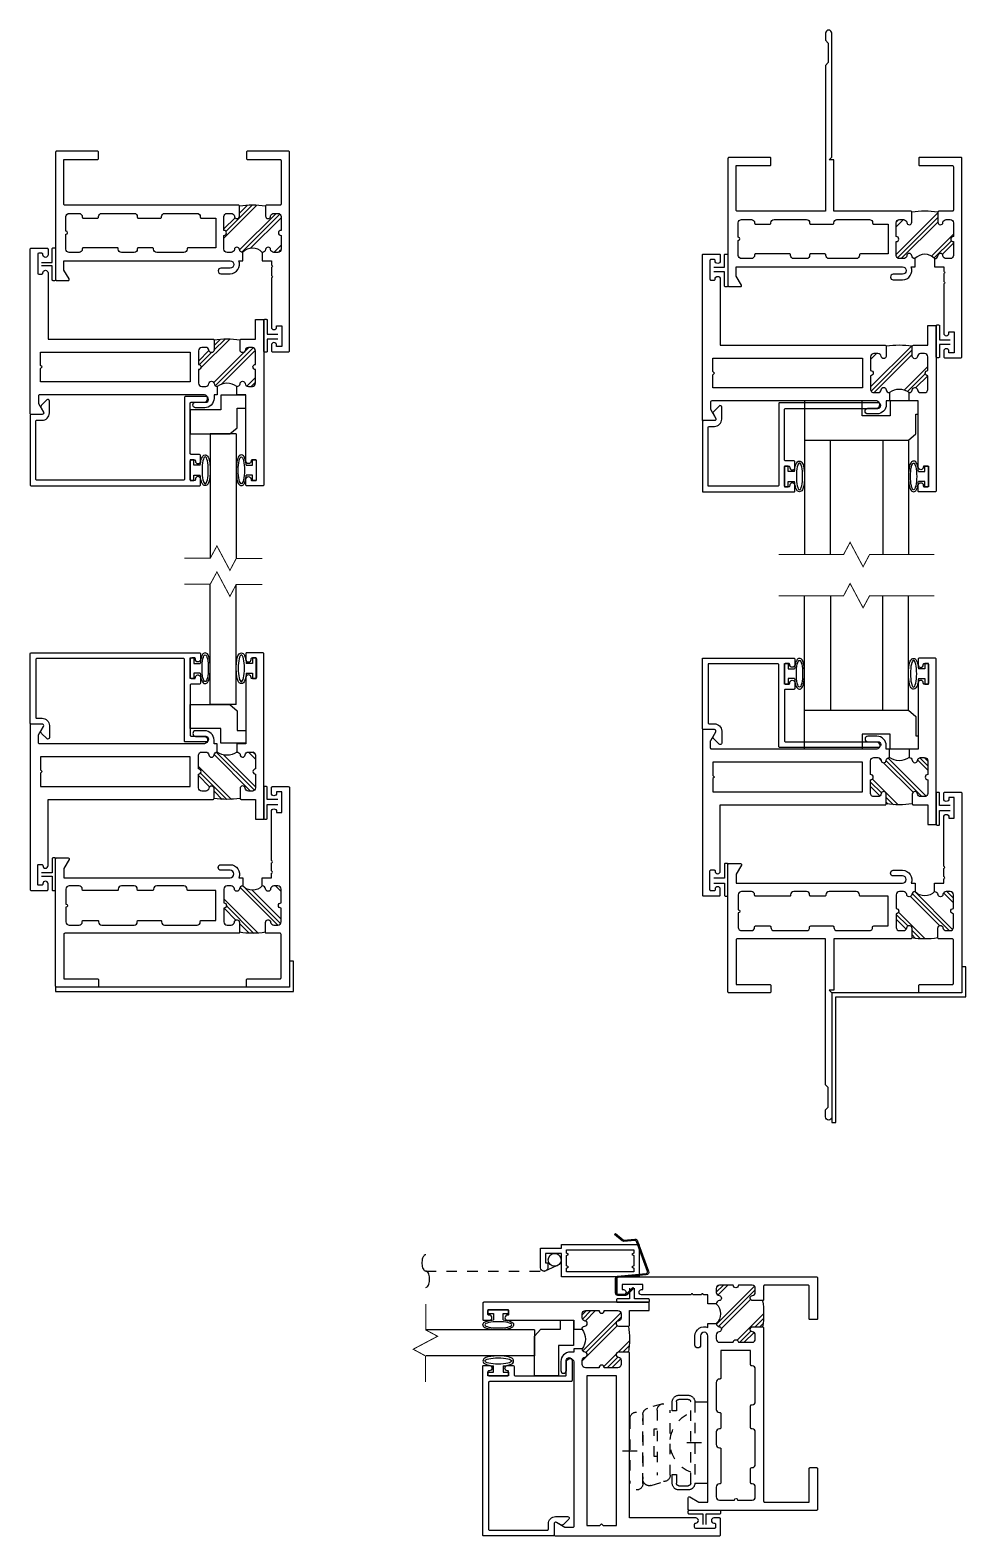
# Model space of a CAD drawing. Extents: x 0 to 55.9, y 1.3 to 38.1.
# Drawn here: x 5.91 to 14.92, y 19.32 to 33.82 of the extents above; entities that cross this region are included whole.
import ezdxf

# ---------------------------------------------------------------- set-up
doc = ezdxf.new("R2010")
doc.units = 0
doc.header["$LTSCALE"] = 0.25
doc.header["$MEASUREMENT"] = 0
doc.linetypes.add('HIDDEN', pattern=[0.375, 0.25, -0.125])
doc.layers.get('0').update_dxf_attribs({"linetype": 'CONTINUOUS'})
for name, color, linetype in [('FRAME', 1, 'CONTINUOUS'), ('GLASS', 7, 'CONTINUOUS'), ('MISC', 7, 'CONTINUOUS'), ('SCREEN', 92, 'CONTINUOUS'), ('SCREEN_CLIP', 7, 'CONTINUOUS'), ('VENT', 5, 'CONTINUOUS'), ('YK_GLASS_STOP', 5, 'CONTINUOUS')]:
    doc.layers.add(name, color=color, linetype=linetype)

# ---------------------------------------------------------------- blocks, each defined once
blk = doc.blocks.new('05P19-BLOCK-OG')
h = blk.add_hatch()
h.set_pattern_fill('PLAST', angle=45, style=0)
h.paths.add_polyline_path([(0.006, 1.12, -1), (0.006, 1.17), (0.006, 1.302, 0.414214), (-0.025, 1.333), (-0.063, 1.333, 0.38311), (-0.094, 1.305, -0.947716), (-0.143, 1.308), (-0.143, 1.403, 0.081165), (-0.394, 1.403), (-0.394, 1.308, -0.947716), (-0.443, 1.305, 0.38311), (-0.474, 1.333), (-0.512, 1.333, 0.414214), (-0.544, 1.302), (-0.544, 1.17, -1), (-0.544, 1.12), (-0.544, 0.988, 0.414214), (-0.512, 0.957), (-0.474, 0.957, 0.38311), (-0.443, 0.985, -0.898027), (-0.394, 0.985, 0.009247), (-0.394, 0.984, 0.372543), (-0.363, 0.957, -0.436275), (-0.174, 0.957, 0.38311), (-0.143, 0.985, -0.898027), (-0.094, 0.985, 0.38311), (-0.063, 0.957), (-0.025, 0.957, 0.414214), (0.006, 0.988)])
for points in [[(-0.394, 0.984, -0.009247), (-0.394, 0.985, 0.898027), (-0.443, 0.985, -0.38311), (-0.474, 0.957), (-0.512, 0.957, -0.414214), (-0.544, 0.988), (-0.544, 1.12, 1), (-0.544, 1.17), (-0.544, 1.302, -0.414214), (-0.512, 1.333), (-0.474, 1.333, -0.38311), (-0.443, 1.305, 0.947716), (-0.394, 1.308), (-0.394, 1.403, 0.414214), (-0.404, 1.413), (-2.073, 1.413, -0.414214), (-2.084, 1.423), (-2.084, 1.852), (-1.761, 1.852, 0.414214), (-1.751, 1.862), (-1.751, 1.922, 0.414214), (-1.761, 1.932), (-2.154, 1.932, 0.414214), (-2.163, 1.922), (-2.163, 0.697, 0.414214), (-2.154, 0.687), (-2.042, 0.687, 0.57735), (-2.034, 0.702), (-2.084, 0.788), (-2.084, 0.877), (-0.483, 0.877, -1), (-0.483, 0.806), (-0.572, 0.806, 1), (-0.572, 0.752), (-0.483, 0.752, 0.536675), (-0.401, 0.877), (-0.363, 0.877), (-0.363, 0.957, -0.38311), (-0.394, 0.985)], [(-0.143, 0.984, 0.009247), (-0.143, 0.985, -0.38311), (-0.174, 0.957), (-0.174, 0.877), (-0.087, 0.877), (-0.087, 0.838, 0.317837), (-0.083, 0.833, -0.707107), (-0.083, 0.814, 0.317837), (-0.087, 0.81), (-0.087, 0.738, 0.317837), (-0.083, 0.733, -0.707107), (-0.083, 0.714, 0.317837), (-0.087, 0.71), (-0.087, 0.239, 1), (-0.037, 0.239), (-0.037, 0.25), (0.014, 0.25), (0.014, 0.05), (-0.037, 0.05), (-0.037, 0.064, 1), (-0.087, 0.064), (-0.087, 0.01, 0.414214), (-0.076, 0), (0.076, 0, 0.414214), (0.087, 0.01), (0.087, 1.922, 0.414214), (0.076, 1.932), (-0.316, 1.932, 0.414214), (-0.326, 1.922), (-0.326, 1.862, 0.414214), (-0.316, 1.852), (-0.003, 1.852, -0.414214), (0.006, 1.842), (0.006, 1.423, -0.414214), (-0.003, 1.413), (-0.134, 1.413, 0.414214), (-0.143, 1.403), (-0.143, 1.308, 0.947716), (-0.094, 1.305, -0.38311), (-0.063, 1.333), (-0.025, 1.333, -0.414214), (0.006, 1.302), (0.006, 1.17, 1), (0.006, 1.12), (0.006, 0.988, -0.414214), (-0.025, 0.957), (-0.063, 0.957, -0.38311), (-0.094, 0.985, 0.898027), (-0.143, 0.985)]]:
    blk.add_lwpolyline(points, format="xyb")
blk.add_lwpolyline([(-1.377, 0.988, -0.414214), (-1.408, 0.957), (-1.529, 0.957, -0.414214), (-1.56, 0.988), (-1.56, 0.992, 0.414214), (-1.569, 1.002), (-1.897, 1.002, 0.414214), (-1.907, 0.992), (-1.907, 0.988, -0.414214), (-1.938, 0.957), (-2.032, 0.957, -0.414214), (-2.064, 0.988), (-2.064, 1.132, 1), (-2.064, 1.162), (-2.064, 1.302, -0.414214), (-2.032, 1.333), (-1.938, 1.333, -0.414214), (-1.907, 1.302), (-1.907, 1.302), (-1.907, 1.298, 0.414214), (-1.897, 1.288), (-1.761, 1.288, 0.414214), (-1.751, 1.298), (-1.751, 1.302), (-1.751, 1.302, -0.414214), (-1.72, 1.333), (-1.408, 1.333, -0.414214), (-1.377, 1.302), (-1.377, 1.302), (-1.377, 1.298, 0.414214), (-1.367, 1.288), (-1.155, 1.288, 0.414214), (-1.145, 1.298), (-1.145, 1.302), (-1.145, 1.302, -0.414214), (-1.114, 1.333), (-0.802, 1.333, -0.414214), (-0.771, 1.302), (-0.771, 1.302), (-0.771, 1.298, 0.414214), (-0.761, 1.288), (-0.623, 1.288), (-0.623, 1.002), (-0.889, 1.002, 0.414214), (-0.898, 0.992), (-0.898, 0.988, -0.414214), (-0.93, 0.957), (-1.19, 0.957, -0.414214), (-1.221, 0.988), (-1.221, 0.992, 0.414214), (-1.23, 1.002), (-1.367, 1.002, 0.414214), (-1.377, 0.992)], format="xyb", close=True)
at = {"color": 7}
for centre, radius, start, end in [((-0.269, 0.638), 0.775, 80.7195, 99.2805), ((-0.269, 0.869), 0.129, 42.8591, 137.1409)]:
    blk.add_arc(centre, radius, start, end, dxfattribs=at)
blk = doc.blocks.new('05P11-Z-BAR')
h = blk.add_hatch()
h.set_pattern_fill('PLAST', angle=45, style=0)
h.set_pattern_definition([(45, (-0.3846, -1e-07), (-0.176777, 0.176777), []), (45, (-0.4067, 0.0221), (-0.176777, 0.176777), []), (45, (-0.4288, 0.0442), (-0.176777, 0.176777), [])])
h.paths.add_polyline_path([(0.006, 1.12, -0.414214), (-0.018, 1.145, -0.414214), (0.006, 1.17), (0.006, 1.302, 0.414214), (-0.025, 1.333), (-0.063, 1.333, 0.38311), (-0.094, 1.305, -0.947716), (-0.143, 1.308), (-0.143, 1.403, 0.087329), (-0.394, 1.403), (-0.394, 1.308, -1), (-0.443, 1.308, 0.352985), (-0.473, 1.333), (-0.512, 1.333, 0.414214), (-0.544, 1.302), (-0.544, 1.17, -0.414214), (-0.518, 1.145, -0.414214), (-0.544, 1.12), (-0.544, 0.988, 0.414214), (-0.512, 0.957), (-0.474, 0.957, 0.38311), (-0.443, 0.985, -0.898027), (-0.394, 0.985, 0.38311), (-0.363, 0.957, -0.325577), (-0.174, 0.957, 0.363634), (-0.143, 0.982, -0.947716), (-0.094, 0.985, 0.38311), (-0.063, 0.957), (-0.025, 0.957, 0.414214), (0.006, 0.988)])
blk.add_line((-0.087, 0.877), (-0.087, 0.877))
for points in [[(-2.164, 2.28, -0.414214), (-2.154, 2.29), (-2.001, 2.29, -0.414214), (-1.991, 2.28), (-1.991, 2.226, -1), (-2.041, 2.226), (-2.041, 2.23, 0.414214), (-2.051, 2.24), (-2.081, 2.24, 0.414214), (-2.091, 2.23), (-2.091, 2.05, 0.414214), (-2.081, 2.04), (-2.051, 2.04, 0.414214), (-2.041, 2.05), (-2.041, 2.051, -1), (-1.991, 2.051), (-1.991, 1.413), (-0.403, 1.413, -0.414214), (-0.394, 1.403), (-0.394, 1.306, -0.888834), (-0.443, 1.306, 0.377258), (-0.474, 1.333), (-0.512, 1.333, 0.414214), (-0.544, 1.302), (-0.544, 1.17, -1), (-0.544, 1.12), (-0.544, 0.988, 0.414214), (-0.512, 0.957), (-0.474, 0.957, 0.383109), (-0.443, 0.985, -0.898027), (-0.394, 0.985, 0.38311), (-0.363, 0.957), (-0.363, 0.877), (-0.394, 0.877), (-0.394, 0.842, -0.414214), (-0.483, 0.752), (-0.571, 0.752, -1), (-0.571, 0.806), (-0.486, 0.806, 0.859155), (-0.486, 0.877), (-2.074, 0.877, 0.414214), (-2.084, 0.867), (-2.084, 0.797, 0.131652), (-2.082, 0.792), (-2.035, 0.709, -0.577353), (-2.048, 0.687), (-2.154, 0.687, -0.414214), (-2.164, 0.697), (-2.164, 2.28)], [(-0.025, 0.957, 0.414214), (0.006, 0.988), (0.006, 1.12, -1), (0.006, 1.17), (0.006, 1.302, 0.414214), (-0.025, 1.333), (-0.063, 1.333, 0.38311), (-0.094, 1.305, -0.947716), (-0.143, 1.308), (-0.143, 1.403, -0.414214), (-0.133, 1.413), (0.006, 1.413), (0.006, 1.603), (0.086, 1.603), (0.086, 0.01, -0.414214), (0.077, 0), (-0.077, 0, -0.414214), (-0.087, 0.01), (-0.087, 0.064, -1), (-0.037, 0.064), (-0.037, 0.06, 0.414214), (-0.027, 0.05), (0.003, 0.05, 0.414214), (0.014, 0.06), (0.014, 0.24, 0.414214), (0.003, 0.25), (-0.027, 0.25, 0.414214), (-0.037, 0.24), (-0.037, 0.239, -1), (-0.087, 0.239), (-0.087, 0.877), (-0.174, 0.877), (-0.174, 0.957, 0.363634), (-0.143, 0.982, -0.947716), (-0.094, 0.985, 0.38311), (-0.063, 0.957), (-0.025, 0.957)]]:
    blk.add_lwpolyline(points, format="xyb")
blk.add_lwpolyline([(-2.063, 1.16), (-2.063, 1.288), (-0.623, 1.288), (-0.623, 1.002), (-2.063, 1.002), (-2.063, 1.129), (-2.048, 1.145)], close=True)
at = {"color": 7}
for centre, radius, start, end in [((-0.269, 0.638), 0.775, 80.7195, 99.2805), ((-0.269, 0.828), 0.16, 53.9319, 126.0681)]:
    blk.add_arc(centre, radius, start, end, dxfattribs=at)
blk = doc.blocks.new('05P05-.25in_GLASS_STOP')
for p, q in [((-0.588, 0.25), (-0.623, 0.25)), ((-0.623, 0.25), (-0.623, 0.05)), ((-0.588, 0.198), (-0.588, 0.25)), ((-0.526, 0.198), (-0.588, 0.198)), ((-0.084, 0.198), (-0.022, 0.198)), ((-0.022, 0.198), (-0.022, 0.25)), ((-0.022, 0.25), (0.013, 0.25)), ((0.013, 0.25), (0.013, 0.05)), ((-0.623, 0.05), (-0.588, 0.05)), ((-0.588, 0.05), (-0.588, 0.103)), ((-0.588, 0.103), (-0.526, 0.103)), ((-0.022, 0.103), (-0.084, 0.103)), ((-0.022, 0.05), (-0.022, 0.103)), ((0.013, 0.05), (-0.022, 0.05))]:
    blk.add_line(p, q)
blk.add_lwpolyline([(-2.048, 0.632, 0.414214), (-1.978, 0.702), (-1.978, 0.817, 0.668179), (-2.003, 0.828), (-2.053, 0.778, 0.339454), (-2.057, 0.748), (-2.035, 0.71, -0.57735), (-2.048, 0.687), (-2.153, 0.687, 0.414214), (-2.163, 0.677), (-2.163, 0.01, 0.414214), (-2.153, 0), (-0.533, 0, 0.414214), (-0.523, 0.01), (-0.523, 0.064, 0.414214), (-0.548, 0.089), (-0.549, 0.089, 0.414214), (-0.573, 0.064), (-0.573, 0.06, -0.414214), (-0.583, 0.05), (-0.608, 0.05, -0.414214), (-0.623, 0.065), (-0.623, 0.235, -0.414214), (-0.608, 0.25), (-0.583, 0.25, -0.414214), (-0.573, 0.24), (-0.573, 0.239, 0.414214), (-0.549, 0.214), (-0.548, 0.214, 0.414214), (-0.523, 0.239), (-0.523, 0.288, 0.414214), (-0.538, 0.303), (-0.613, 0.303, -0.414214), (-0.623, 0.313), (-0.623, 0.795, -0.414214), (-0.613, 0.805), (-0.474, 0.805, 0.414214), (-0.447, 0.832), (-0.447, 0.833, 0.414214), (-0.474, 0.86), (-0.668, 0.86, 0.414214), (-0.678, 0.85), (-0.678, 0.065, -0.414214), (-0.688, 0.055), (-2.098, 0.055, -0.414214), (-2.108, 0.065), (-2.108, 0.622, -0.414214), (-2.098, 0.632)], format="xyb", close=True)
at = {"extrusion": (0, 0, -1)}
blk.add_ellipse((-0.479, 0.15), major_axis=(0, 0.129), ratio=0.232303, dxfattribs=at)
blk.add_ellipse((-0.131, 0.15), major_axis=(0, 0.129), ratio=0.232303)
for points in [[(-0.526, 0.198), (-0.524, 0.219), (-0.521, 0.239), (-0.512, 0.269), (-0.508, 0.28), (-0.495, 0.294), (-0.487, 0.298), (-0.479, 0.298), (-0.468, 0.298), (-0.46, 0.292), (-0.451, 0.279), (-0.447, 0.272), (-0.437, 0.244), (-0.433, 0.215), (-0.428, 0.136), (-0.432, 0.085), (-0.444, 0.034), (-0.448, 0.022), (-0.464, 0.005), (-0.478, 0), (-0.499, 0.008), (-0.504, 0.016), (-0.512, 0.032), (-0.515, 0.041), (-0.522, 0.067), (-0.524, 0.084), (-0.526, 0.103)], [(-0.084, 0.198), (-0.086, 0.219), (-0.089, 0.239), (-0.098, 0.269), (-0.102, 0.28), (-0.115, 0.294), (-0.123, 0.298), (-0.131, 0.298), (-0.142, 0.298), (-0.15, 0.292), (-0.159, 0.279), (-0.163, 0.272), (-0.173, 0.244), (-0.177, 0.215), (-0.182, 0.136), (-0.178, 0.085), (-0.166, 0.034), (-0.162, 0.022), (-0.146, 0.005), (-0.132, 0), (-0.111, 0.008), (-0.106, 0.016), (-0.098, 0.032), (-0.095, 0.041), (-0.088, 0.067), (-0.086, 0.084), (-0.084, 0.103)]]:
    blk.add_open_spline(points, degree=3, knots=[5.075676, 5.075676, 5.075676, 5.075676, 5.596595, 5.596595, 6.055763, 6.055763, 6.283185, 6.283185, 6.283185, 6.572914, 6.572914, 6.862642, 6.862642, 7.608886, 7.608886, 8.676451, 8.676451, 9.18434, 9.18434, 9.518242, 9.518242, 9.852144, 9.852144, 10.186046, 10.186046, 10.631436, 10.631436, 10.631436, 10.631436])
blk = doc.blocks.new('05P88-NAIL-FIN-OG')
h = blk.add_hatch()
h.set_pattern_fill('PLAST', angle=45, style=0)
h.paths.add_polyline_path([(0.006, 1.12, -1), (0.006, 1.17), (0.006, 1.302, 0.414214), (-0.025, 1.333), (-0.063, 1.333, 0.38311), (-0.094, 1.305, -0.947716), (-0.143, 1.308), (-0.143, 1.403, 0.081165), (-0.394, 1.403), (-0.394, 1.308, -0.947716), (-0.443, 1.305, 0.38311), (-0.474, 1.333), (-0.512, 1.333, 0.414214), (-0.544, 1.302), (-0.544, 1.17, -1), (-0.544, 1.12), (-0.544, 0.988, 0.414214), (-0.512, 0.957), (-0.474, 0.957, 0.38311), (-0.443, 0.985, -0.898027), (-0.394, 0.985, 0.38311), (-0.363, 0.957, -0.436275), (-0.174, 0.957, 0.38311), (-0.143, 0.985, -0.898027), (-0.094, 0.985, 0.38311), (-0.063, 0.957), (-0.025, 0.957, 0.414214), (0.006, 0.988)])
for p, q in [((-0.174, 0.957), (-0.174, 0.877)), ((-0.174, 0.877), (-0.097, 0.877))]:
    blk.add_line(p, q)
for points in [[(-1.163, 3.127, 1), (-1.225, 3.127), (-1.225, 3.06), (-1.199, 3.033), (-1.199, 2.845), (-1.225, 2.818), (-1.225, 1.413), (-2.073, 1.413, -0.414214), (-2.084, 1.423), (-2.084, 1.852), (-1.761, 1.852, 0.414214), (-1.751, 1.862), (-1.751, 1.922, 0.414214), (-1.761, 1.932), (-2.154, 1.932, 0.414214), (-2.163, 1.922), (-2.163, 0.697, 0.414214), (-2.154, 0.687), (-2.042, 0.687, 0.57735), (-2.034, 0.702), (-2.084, 0.788), (-2.084, 0.877), (-0.483, 0.877, -1), (-0.483, 0.806), (-0.572, 0.806, 1), (-0.572, 0.752), (-0.483, 0.752, 0.536675), (-0.401, 0.877), (-0.363, 0.877), (-0.363, 0.957, -0.38311), (-0.394, 0.985, 0.898027), (-0.443, 0.985, -0.38311), (-0.474, 0.957), (-0.512, 0.957, -0.414214), (-0.544, 0.988), (-0.544, 1.12, 1), (-0.544, 1.17), (-0.544, 1.302, -0.414214), (-0.512, 1.333), (-0.474, 1.333, -0.38311), (-0.443, 1.305, 0.947716), (-0.394, 1.308), (-0.394, 1.403, 0.414214), (-0.404, 1.413), (-1.145, 1.413), (-1.145, 1.908), (-1.189, 1.908), (-1.163, 1.933)], [(-1.377, 0.988, -0.414214), (-1.408, 0.957), (-1.529, 0.957, -0.414214), (-1.56, 0.988), (-1.56, 0.992, 0.414214), (-1.569, 1.002), (-1.897, 1.002, 0.414214), (-1.907, 0.992), (-1.907, 0.988, -0.414214), (-1.938, 0.957), (-2.032, 0.957, -0.414214), (-2.064, 0.988), (-2.064, 1.132, 1), (-2.064, 1.162), (-2.064, 1.302, -0.414214), (-2.032, 1.333), (-1.938, 1.333, -0.414214), (-1.907, 1.302), (-1.907, 1.302), (-1.907, 1.298, 0.414214), (-1.897, 1.288), (-1.761, 1.288, 0.414214), (-1.751, 1.298), (-1.751, 1.302), (-1.751, 1.302, -0.414214), (-1.72, 1.333), (-1.408, 1.333, -0.414214), (-1.377, 1.302), (-1.377, 1.302), (-1.377, 1.298, 0.414214), (-1.367, 1.288), (-1.155, 1.288, 0.414214), (-1.145, 1.298), (-1.145, 1.302), (-1.145, 1.302, -0.414214), (-1.114, 1.333), (-0.802, 1.333, -0.414214), (-0.771, 1.302), (-0.771, 1.302), (-0.771, 1.298, 0.414214), (-0.761, 1.288), (-0.623, 1.288), (-0.623, 1.002), (-0.889, 1.002, 0.414214), (-0.898, 0.992), (-0.898, 0.988, -0.414214), (-0.93, 0.957), (-1.19, 0.957, -0.414214), (-1.221, 0.988), (-1.221, 0.992, 0.414214), (-1.23, 1.002), (-1.367, 1.002, 0.414214), (-1.377, 0.992)]]:
    blk.add_lwpolyline(points, format="xyb", close=True)
blk.add_lwpolyline([(-0.154, 0.877), (-0.087, 0.877), (-0.087, 0.838, 0.317837), (-0.083, 0.833, -0.707107), (-0.083, 0.814, 0.317837), (-0.087, 0.81), (-0.087, 0.738, 0.317837), (-0.083, 0.733, -0.707107), (-0.083, 0.714, 0.317837), (-0.087, 0.71), (-0.087, 0.239, 1), (-0.037, 0.239), (-0.037, 0.25), (0.014, 0.25), (0.014, 0.05), (-0.037, 0.05), (-0.037, 0.064, 1), (-0.087, 0.064), (-0.087, 0.01, 0.414214), (-0.076, 0), (0.076, 0, 0.414214), (0.087, 0.01), (0.087, 1.922, 0.414214), (0.076, 1.932), (-0.316, 1.932, 0.414214), (-0.326, 1.922), (-0.326, 1.862, 0.414214), (-0.316, 1.852), (-0.003, 1.852, -0.414214), (0.006, 1.842), (0.006, 1.423, -0.414214), (-0.003, 1.413), (-0.134, 1.413, 0.414214), (-0.143, 1.403), (-0.143, 1.308, 0.947716), (-0.094, 1.305, -0.38311), (-0.063, 1.333), (-0.025, 1.333, -0.414214), (0.006, 1.302), (0.006, 1.17, 1), (0.006, 1.12), (0.006, 0.988, -0.414214), (-0.025, 0.957), (-0.063, 0.957, -0.38311), (-0.094, 0.985, 0.898027), (-0.143, 0.985, -0.009247), (-0.143, 0.984)], format="xyb")
at = {"color": 7}
for centre, radius, start, end in [((-0.269, 0.638), 0.775, 80.7195, 99.2805), ((-0.269, 0.869), 0.129, 42.8591, 137.1409)]:
    blk.add_arc(centre, radius, start, end, dxfattribs=at)
blk.add_arc((-0.174, 0.988), 0.031, 270, 353.8494)
blk = doc.blocks.new('05P09-1in_GLASS_STOP')
for p, q in [((-1.338, 0.25), (-1.373, 0.25)), ((-1.373, 0.25), (-1.373, 0.05)), ((-1.338, 0.197), (-1.338, 0.25)), ((-1.276, 0.197), (-1.338, 0.197)), ((-0.084, 0.197), (-0.022, 0.197)), ((-0.022, 0.197), (-0.022, 0.25)), ((-0.022, 0.25), (0.013, 0.25)), ((0.013, 0.25), (0.013, 0.05)), ((-1.373, 0.05), (-1.338, 0.05)), ((-1.338, 0.05), (-1.338, 0.102)), ((-1.338, 0.102), (-1.276, 0.102)), ((-0.022, 0.102), (-0.084, 0.102)), ((-0.022, 0.05), (-0.022, 0.102)), ((0.013, 0.05), (-0.022, 0.05))]:
    blk.add_line(p, q)
blk.add_lwpolyline([(-2.035, 0.709, -0.57735), (-2.047, 0.687), (-2.153, 0.687, 0.414214), (-2.163, 0.677), (-2.163, 0), (-1.283, 0, 0.414214), (-1.273, 0.01), (-1.273, 0.062, 0.414214), (-1.298, 0.087, 0.435311), (-1.323, 0.061, -0.435311), (-1.333, 0.05), (-1.363, 0.05, -0.414214), (-1.373, 0.06), (-1.373, 0.24, -0.414214), (-1.363, 0.25), (-1.333, 0.25, -0.435311), (-1.323, 0.239, 0.435311), (-1.298, 0.212, 0.414214), (-1.273, 0.237), (-1.273, 0.29, 0.414214), (-1.283, 0.3), (-1.363, 0.3, -0.414214), (-1.373, 0.31), (-1.373, 0.795, -0.414214), (-1.363, 0.805), (-0.474, 0.805, 0.414214), (-0.447, 0.832), (-0.447, 0.833, 0.414214), (-0.474, 0.86), (-1.418, 0.86, 0.414214), (-1.428, 0.85), (-1.428, 0.065, -0.414214), (-1.438, 0.055), (-2.108, 0.055), (-2.108, 0.622, -0.414214), (-2.098, 0.632), (-2.047, 0.632, 0.414214), (-1.977, 0.702), (-1.977, 0.817, 0.668179), (-2.003, 0.828), (-2.058, 0.773, 0.339454), (-2.06, 0.755)], format="xyb", close=True)
at = {"extrusion": (0, 0, -1)}
blk.add_ellipse((-1.229, 0.15), major_axis=(0, 0.129), ratio=0.232303, dxfattribs=at)
blk.add_ellipse((-0.131, 0.15), major_axis=(0, 0.129), ratio=0.232303)
for points in [[(-1.276, 0.197), (-1.274, 0.219), (-1.271, 0.239), (-1.262, 0.269), (-1.258, 0.28), (-1.245, 0.294), (-1.237, 0.298), (-1.229, 0.298), (-1.218, 0.298), (-1.21, 0.292), (-1.201, 0.279), (-1.197, 0.272), (-1.187, 0.244), (-1.183, 0.215), (-1.178, 0.136), (-1.182, 0.085), (-1.194, 0.034), (-1.198, 0.022), (-1.214, 0.005), (-1.228, 0), (-1.249, 0.008), (-1.254, 0.016), (-1.262, 0.032), (-1.265, 0.041), (-1.272, 0.067), (-1.274, 0.084), (-1.276, 0.102)], [(-0.084, 0.197), (-0.086, 0.219), (-0.089, 0.239), (-0.098, 0.269), (-0.102, 0.28), (-0.115, 0.294), (-0.123, 0.298), (-0.131, 0.298), (-0.142, 0.298), (-0.15, 0.292), (-0.159, 0.279), (-0.163, 0.272), (-0.173, 0.244), (-0.177, 0.215), (-0.182, 0.136), (-0.178, 0.085), (-0.166, 0.034), (-0.162, 0.022), (-0.146, 0.005), (-0.132, 0), (-0.111, 0.008), (-0.106, 0.016), (-0.098, 0.032), (-0.095, 0.041), (-0.088, 0.067), (-0.086, 0.084), (-0.084, 0.102)]]:
    blk.add_open_spline(points, degree=3, knots=[5.075676, 5.075676, 5.075676, 5.075676, 5.596595, 5.596595, 6.055763, 6.055763, 6.283185, 6.283185, 6.283185, 6.572914, 6.572914, 6.862642, 6.862642, 7.608886, 7.608886, 8.676451, 8.676451, 9.18434, 9.18434, 9.518242, 9.518242, 9.852144, 9.852144, 10.186046, 10.186046, 10.631436, 10.631436, 10.631436, 10.631436])
blk = doc.blocks.new('4-BAR_HINGE')
for p, q in [((0.248, -1.119), (0.123, -1.119)), ((0.248, -1.901), (0.123, -1.901))]:
    blk.add_line(p, q)
at = {"linetype": 'HIDDEN', "ltscale": 0.75}
for p, q in [((0.248, -1.119), (0.248, -1.901)), ((0.288, -1.901), (0.288, -1.119)), ((0.401, -1.054), (0.313, -1.054)), ((0.313, -1.094), (0.401, -1.094)), ((0.426, -1.119), (0.426, -1.204)), ((0.466, -1.204), (0.466, -1.119)), ((0.556, -1.136), (0.701, -1.178)), ((0.426, -1.204), (0.466, -1.204)), ((0.486, -1.823), (0.486, -1.198)), ((0.611, -1.198), (0.611, -1.823)), ((0.748, -1.239), (0.748, -1.864)), ((0.748, -1.904), (0.748, -1.279)), ((0.873, -1.279), (0.873, -1.904)), ((0.641, -1.377), (0.611, -1.377)), ((0.641, -1.644), (0.641, -1.377)), ((0.611, -1.644), (0.641, -1.644)), ((0.466, -1.816), (0.426, -1.816)), ((0.426, -1.816), (0.426, -1.901)), ((0.466, -1.901), (0.466, -1.816)), ((0.67, -1.924), (0.526, -1.881)), ((0.401, -1.926), (0.313, -1.926)), ((0.313, -1.966), (0.401, -1.966))]:
    blk.add_line(p, q, dxfattribs=at)
at = {"linetype": 'Continuous'}
for p, q in [((0.324, -1.51), (0.183, -1.51)), ((0.943, -1.591), (0.802, -1.591))]:
    blk.add_line(p, q, dxfattribs=at)
at = {"linetype": 'HIDDEN', "ltscale": 0.75}
for centre, radius, start, end in [((0.313, -1.119), 0.065, 90, 180), ((0.313, -1.119), 0.025, 90, 180), ((0.401, -1.119), 0.065, 360, 90), ((0.401, -1.119), 0.025, 0, 90), ((0.548, -1.198), 0.0625, 0, 180), ((0.181, -1.51), 0.305, 290.4553, 69.5447), ((0.686, -1.239), 0.062, 0, 75.7192), ((0.81, -1.279), 0.0625, 0, 180), ((0.548, -1.823), 0.0625, 180, 0), ((0.686, -1.864), 0.062, 255.5579, 0), ((0.313, -1.901), 0.065, 180, 270), ((0.313, -1.901), 0.025, 180, 270), ((0.401, -1.901), 0.065, 270, 0), ((0.401, -1.901), 0.025, 270, 0), ((0.81, -1.904), 0.0625, 180, 0)]:
    blk.add_arc(centre, radius, start, end, dxfattribs=at)
blk = doc.blocks.new('114-FLAT_SCREEN')
blk.add_line((0.142, 0.603), (0.142, 0.602))
at = {"linetype": 'HIDDEN'}
blk.add_line((0.194, 0.481), (0.144, 0.59), dxfattribs=at)
blk.add_lwpolyline([(0.399, 0.442), (0.399, -0.307), (0.087, -0.307), (0.087, 0.442), (0.312, 0.442), (0.312, 0.593), (0.222, 0.593), (0.222, 0.572), (0.172, 0.572, -0.414214), (0.142, 0.602), (0.142, 0.613, -0.414214), (0.172, 0.643), (0.362, 0.643), (0.362, 0.442)], format="xyb", close=True)
blk.add_lwpolyline([(0.292, -0.257), (0.193, -0.257), (0.182, -0.237), (0.17, -0.257), (0.136, -0.257), (0.136, 0.392), (0.17, 0.392), (0.182, 0.372), (0.193, 0.392), (0.292, 0.392), (0.303, 0.372), (0.315, 0.392), (0.348, 0.392), (0.348, -0.257), (0.315, -0.257), (0.303, -0.237)], close=True)
blk.add_circle((0.25, 0.507), 0.0618)

msp = doc.modelspace()

# ---------------------------------------------------------------- linework, layer by layer
at = {"layer": 'GLASS', "color": 7, "linetype": 'Continuous'}
for p, q in [((7.647, 29.933), (7.647, 28.736)), ((7.897, 29.933), (7.897, 28.733)), ((7.647, 27.326), (7.647, 28.48)), ((7.897, 27.326), (7.897, 28.483)), ((10.769, 21.303), (9.721, 21.303)), ((10.769, 21.053), (9.724, 21.053))]:
    msp.add_line(p, q, dxfattribs=at)
at = {"layer": 'GLASS'}
for p, q in [((7.897, 29.933), (7.647, 29.933)), ((7.897, 27.326), (7.647, 27.326)), ((10.769, 21.303), (10.769, 21.053))]:
    msp.add_line(p, q, dxfattribs=at)
at = {"layer": 'GLASS', "linetype": 'Continuous'}
for p, q in [((13.367, 29.874), (13.367, 28.772)), ((13.616, 28.772), (13.616, 29.874)), ((14.119, 29.874), (14.119, 28.772)), ((14.367, 29.874), (14.367, 28.772)), ((13.367, 27.273), (13.367, 28.375)), ((13.616, 28.375), (13.616, 27.273)), ((14.119, 27.273), (14.119, 28.375)), ((14.367, 27.273), (14.367, 28.375))]:
    msp.add_line(p, q, dxfattribs=at)
at = {"layer": 'GLASS', "const_width": 0.0094}
for points in [[(13.117, 28.772), (13.743, 28.772), (13.805, 28.889), (13.93, 28.654), (13.993, 28.772), (14.617, 28.772)], [(13.117, 28.375), (13.743, 28.375), (13.805, 28.493), (13.93, 28.258), (13.993, 28.375), (14.617, 28.375)]]:
    msp.add_lwpolyline(points, dxfattribs=at)
at = {"layer": 'MISC', "linetype": 'Continuous'}
for points in [[(6.024, 31.584), (6.126, 31.584), (6.126, 31.715, -0.414214), (6.136, 31.725), (6.149, 31.725, -0.414214), (6.159, 31.715), (6.159, 31.419, -0.414214), (6.149, 31.409)], [(12.495, 31.54), (12.597, 31.54), (12.597, 31.656, -0.414214), (12.607, 31.666), (12.619, 31.666, -0.414214), (12.629, 31.656), (12.629, 31.36, -0.414214), (12.619, 31.35)], [(6.149, 31.409), (6.136, 31.409, -0.414214), (6.126, 31.419), (6.126, 31.552), (6.024, 31.552)], [(12.619, 31.35), (12.607, 31.35, -0.414214), (12.597, 31.36), (12.597, 31.493), (12.495, 31.493)], [(8.298, 30.847), (8.196, 30.847), (8.196, 30.731, -0.414214), (8.186, 30.721), (8.173, 30.721, -0.414214), (8.163, 30.731), (8.163, 31.027, -0.414214), (8.173, 31.037)], [(8.173, 31.037), (8.186, 31.037, -0.414214), (8.196, 31.027), (8.196, 30.894), (8.298, 30.894)], [(14.768, 30.793), (14.667, 30.793), (14.667, 30.677, -0.414214), (14.657, 30.667), (14.644, 30.667, -0.414214), (14.634, 30.677), (14.634, 30.973, -0.414214), (14.644, 30.983)], [(14.644, 30.983), (14.657, 30.983, -0.414214), (14.667, 30.973), (14.667, 30.84), (14.768, 30.84)], [(8.298, 26.412), (8.196, 26.412), (8.196, 26.528, 0.414214), (8.186, 26.538), (8.173, 26.538, 0.414214), (8.163, 26.528), (8.163, 26.232, 0.414214), (8.173, 26.222)], [(14.768, 26.354), (14.667, 26.354), (14.667, 26.47, 0.414214), (14.657, 26.48), (14.644, 26.48, 0.414214), (14.634, 26.47), (14.634, 26.174, 0.414214), (14.644, 26.164)], [(8.173, 26.222), (8.186, 26.222, 0.414214), (8.196, 26.232), (8.196, 26.365), (8.298, 26.365)], [(14.644, 26.164), (14.657, 26.164, 0.414214), (14.667, 26.174), (14.667, 26.307), (14.768, 26.307)], [(6.024, 25.675), (6.126, 25.675), (6.126, 25.544, 0.414214), (6.136, 25.534), (6.149, 25.534, 0.414214), (6.159, 25.544), (6.159, 25.84, 0.414214), (6.149, 25.85)], [(6.149, 25.85), (6.136, 25.85, 0.414214), (6.126, 25.84), (6.126, 25.707), (6.024, 25.707)], [(12.495, 25.607), (12.597, 25.607), (12.597, 25.491, 0.414214), (12.607, 25.481), (12.619, 25.481, 0.414214), (12.629, 25.491), (12.629, 25.787, 0.414214), (12.619, 25.797)], [(12.619, 25.797), (12.607, 25.797, 0.414214), (12.597, 25.787), (12.597, 25.654), (12.495, 25.654)], [(11.683, 21.704), (11.683, 21.602), (11.567, 21.602, 0.414214), (11.557, 21.592), (11.557, 21.579, 0.414214), (11.567, 21.569), (11.863, 21.569, 0.414214), (11.873, 21.579)], [(11.873, 21.579), (11.873, 21.592, 0.414214), (11.863, 21.602), (11.73, 21.602), (11.73, 21.704)], [(12.42, 19.43), (12.42, 19.532), (12.551, 19.532, 0.414214), (12.561, 19.542), (12.561, 19.555, 0.414214), (12.551, 19.565), (12.255, 19.565, 0.414214), (12.245, 19.555)], [(12.245, 19.555), (12.245, 19.542, 0.414214), (12.255, 19.532), (12.388, 19.532), (12.388, 19.43)]]:
    msp.add_lwpolyline(points, format="xyb", dxfattribs=at)
for points in [[(7.99, 30.306), (7.748, 30.306), (7.748, 30.165), (7.454, 30.165), (7.454, 29.933), (7.836, 29.933)], [(7.836, 29.933), (7.905, 29.992), (7.905, 30.181), (7.99, 30.181)], [(7.99, 26.953), (7.748, 26.953), (7.748, 27.095), (7.454, 27.095), (7.454, 27.326), (7.836, 27.326)], [(7.836, 27.326), (7.905, 27.267), (7.905, 27.078), (7.99, 27.078)], [(11.142, 21.396), (11.142, 21.154), (11, 21.154), (11, 20.86), (10.769, 20.86), (10.769, 21.242)], [(10.769, 21.242), (10.828, 21.311), (11.017, 21.311), (11.017, 21.396)]]:
    msp.add_lwpolyline(points, dxfattribs=at)
at = {"layer": 'MISC'}
for points in [[(14.461, 30.251), (14.192, 30.251), (14.192, 30.106), (13.92, 30.106), (13.92, 30.251), (13.367, 30.251), (13.367, 29.874), (14.367, 29.874), (14.437, 29.934), (14.437, 30.122), (14.461, 30.122)], [(14.461, 26.896), (14.192, 26.896), (14.192, 27.041), (13.92, 27.041), (13.92, 26.896), (13.367, 26.896), (13.367, 27.273), (14.367, 27.273), (14.437, 27.213), (14.437, 27.025), (14.461, 27.025)]]:
    msp.add_lwpolyline(points, dxfattribs=at)
at = {"layer": 'MISC', "const_width": 0.0094}
for points in [[(7.397, 28.736), (7.647, 28.736), (7.711, 28.854), (7.836, 28.619), (7.897, 28.733), (8.147, 28.733)], [(7.397, 28.486), (7.647, 28.486), (7.711, 28.604), (7.836, 28.369), (7.897, 28.483), (8.147, 28.483)], [(9.718, 20.803), (9.718, 21.053), (9.6, 21.117), (9.835, 21.242), (9.721, 21.303), (9.721, 21.553)]]:
    msp.add_lwpolyline(points, dxfattribs=at)
at = {"layer": 'MISC'}
for points in [[(6.159, 24.604), (6.159, 24.564), (8.449, 24.564), (8.449, 24.854), (8.409, 24.854), (8.409, 24.604)], [(14.919, 24.51), (14.919, 24.8), (14.879, 24.8), (14.879, 24.55), (13.629, 24.55), (13.629, 23.3), (13.669, 23.3), (13.669, 24.51)]]:
    msp.add_lwpolyline(points, close=True, dxfattribs=at)
at = {"layer": 'SCREEN', "linetype": 'HIDDEN'}
msp.add_line((9.721, 21.87), (10.86, 21.87), dxfattribs=at)
at = {"layer": 'SCREEN', "flags": 128}
for points in [[(9.721, 22.026), (9.714, 22.025), (9.707, 22.021), (9.701, 22.015), (9.696, 22.006), (9.691, 21.995), (9.687, 21.983), (9.685, 21.97), (9.684, 21.955), (9.684, 21.941), (9.685, 21.927), (9.687, 21.913), (9.691, 21.901), (9.696, 21.89), (9.701, 21.882), (9.707, 21.875), (9.714, 21.871), (9.721, 21.87)], [(9.721, 21.713), (9.728, 21.714), (9.734, 21.718), (9.74, 21.725), (9.746, 21.734), (9.75, 21.744), (9.754, 21.756), (9.757, 21.77), (9.758, 21.784), (9.758, 21.799), (9.757, 21.813), (9.754, 21.826), (9.75, 21.839), (9.746, 21.849), (9.74, 21.858), (9.734, 21.864), (9.728, 21.868), (9.721, 21.87)]]:
    msp.add_lwpolyline(points, dxfattribs=at)
at = {"layer": 'SCREEN_CLIP'}
msp.add_lwpolyline([(11.56, 21.658, 0.414214), (11.57, 21.648), (11.645, 21.648, 0.198912), (11.652, 21.651), (11.713, 21.711), (11.722, 21.703), (11.661, 21.642, -0.198912), (11.645, 21.636), (11.57, 21.636, -0.414214), (11.548, 21.658), (11.548, 21.799, -0.388879), (11.568, 21.821), (11.842, 21.845, 0.493145), (11.855, 21.865), (11.749, 22.155, 0.339454), (11.734, 22.165), (11.629, 22.156, -0.198912), (11.613, 22.161), (11.539, 22.222), (11.547, 22.232), (11.62, 22.17, 0.198912), (11.628, 22.168), (11.733, 22.177, -0.339454), (11.76, 22.159), (11.866, 21.869, -0.493145), (11.843, 21.833), (11.569, 21.809, 0.388879), (11.56, 21.799)], format="xyb", close=True, dxfattribs=at)

# ---------------------------------------------------------------- block references
at = {"layer": 'FRAME'}
for name, p in [('05P88-NAIL-FIN-OG', (14.793, 30.665)), ('05P19-BLOCK-OG', (8.322, 30.724))]:
    msp.add_blockref(name, p, dxfattribs=at)
at = {"layer": 'FRAME', "xscale": -1}
for name, p, rotation in [('05P19-BLOCK-OG', (8.322, 26.536), 180), ('05P88-NAIL-FIN-OG', (14.793, 26.482), 180), ('05P19-BLOCK-OG', (11.56, 21.728), 270)]:
    msp.add_blockref(name, p, dxfattribs=dict(at, rotation=rotation))
at = {"layer": 'GLASS', "xscale": -1}
msp.add_blockref('4-BAR_HINGE', (12.559, 21.728), dxfattribs=at)
at = {"layer": 'SCREEN', "rotation": 90}
msp.add_blockref('114-FLAT_SCREEN', (11.468, 21.728), dxfattribs=at)
at = {"layer": 'VENT'}
for p in [(8.077, 29.433), (14.547, 29.374)]:
    msp.add_blockref('05P11-Z-BAR', p, dxfattribs=at)
at = {"layer": 'VENT', "xscale": -1}
for p, rotation in [((8.077, 27.826), 180), ((14.547, 27.773), 180), ((10.269, 21.483), 270)]:
    msp.add_blockref('05P11-Z-BAR', p, dxfattribs=dict(at, rotation=rotation))
at = {"layer": 'YK_GLASS_STOP'}
for name, p in [('05P05-.25in_GLASS_STOP', (8.077, 29.433)), ('05P09-1in_GLASS_STOP', (14.547, 29.374))]:
    msp.add_blockref(name, p, dxfattribs=at)
at = {"layer": 'YK_GLASS_STOP', "xscale": -1}
for name, p, rotation in [('05P05-.25in_GLASS_STOP', (8.077, 27.826), 180), ('05P09-1in_GLASS_STOP', (14.547, 27.773), 180), ('05P05-.25in_GLASS_STOP', (10.269, 21.483), 270)]:
    msp.add_blockref(name, p, dxfattribs=dict(at, rotation=rotation))

doc.saveas('drawing.dxf')
